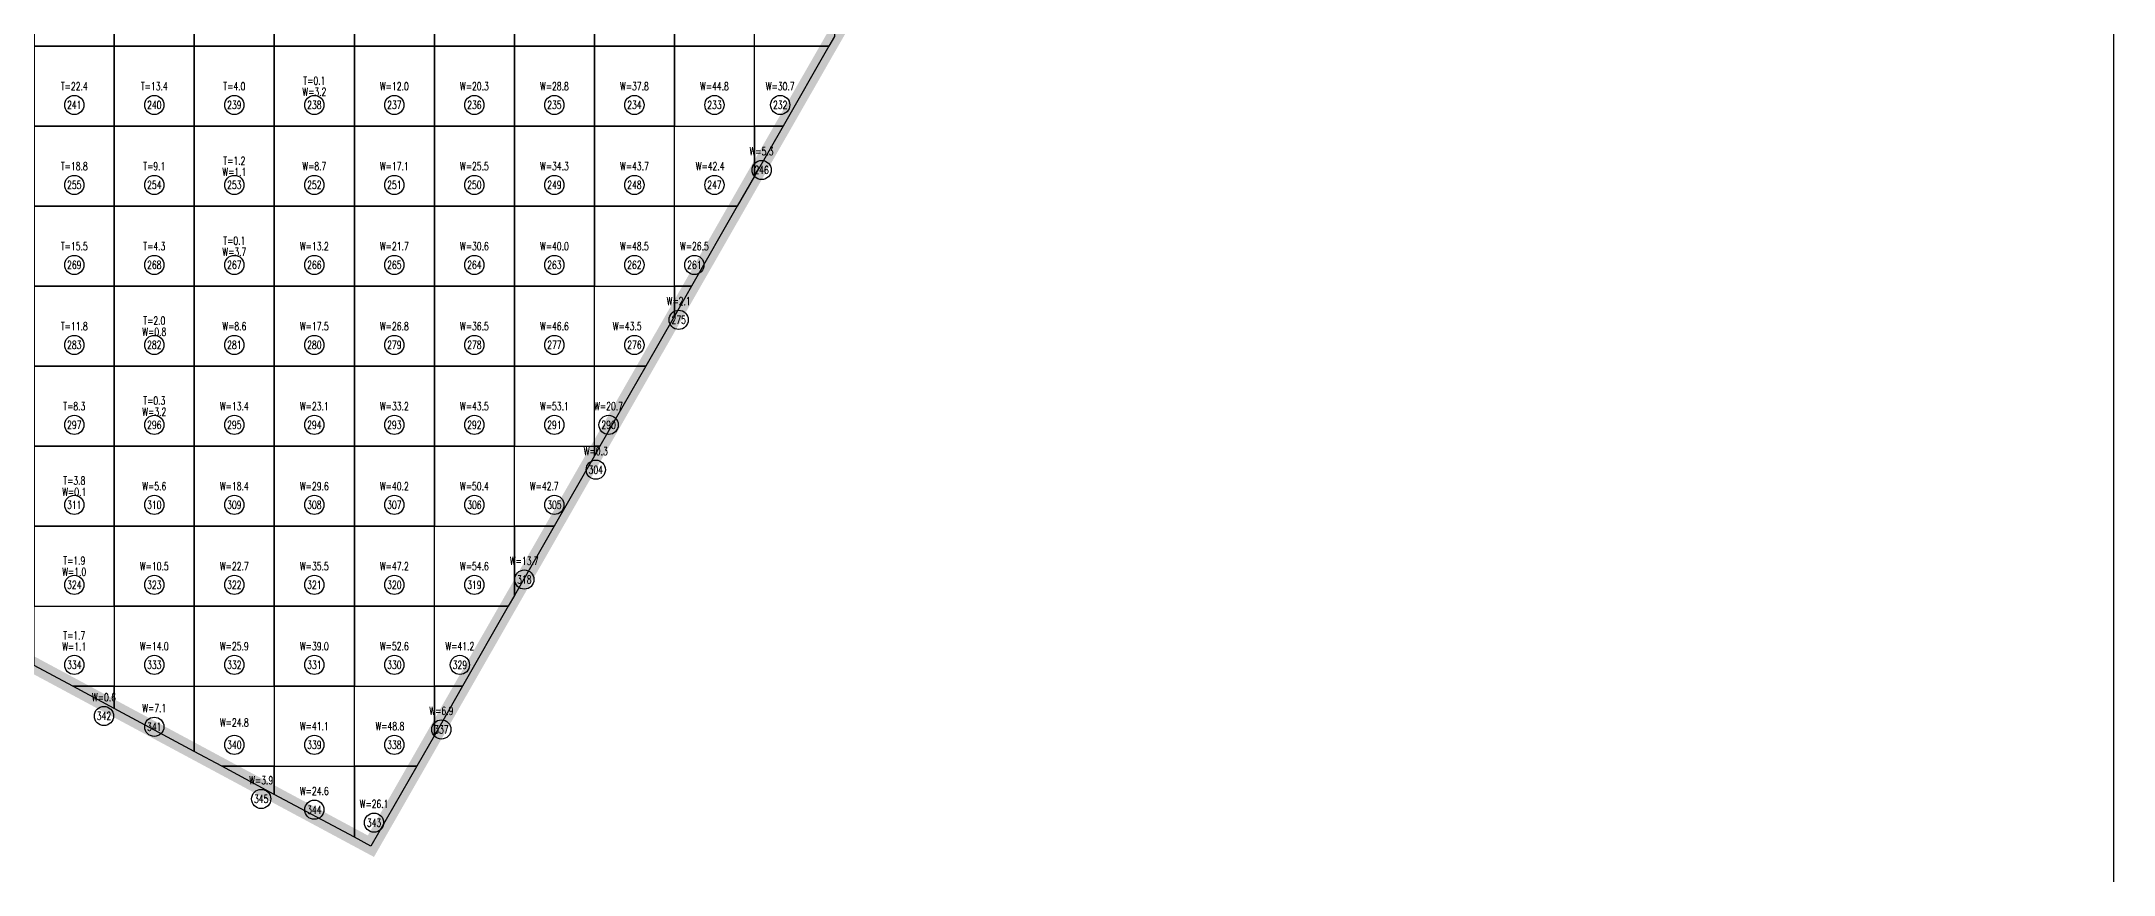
# Model space of a CAD drawing. Extents: x 4283 to 40403, y 1134 to 1764.
# Drawn here: x 27510 to 27596.3, y 1573.1 to 1607.8 of the extents above; entities that cross this region are included whole.
import ezdxf
from ezdxf.enums import TextEntityAlignment as Align

# ---------------------------------------------------------------- set-up
doc = ezdxf.new("R2010")
doc.units = 0
for name, color, linetype in [('tdz_1-3方格网', 2, 'Continuous'), ('tdz_1-3方格网计算', 7, 'Continuous'), ('tdz_土方计算图', 7, 'Continuous'), ('tdz_格田', 6, 'Continuous')]:
    doc.layers.add(name, color=color, linetype=linetype)
doc.styles.add('GLandNum', font='txt_____.ttf', dxfattribs={"width": 0.7, "height": 0.5})

msp = doc.modelspace()

# ---------------------------------------------------------------- linework, layer by layer
at = {"layer": 'tdz_1-3方格网', "linetype": 'Continuous'}
for points in [[(27509.673, 1610.939, 2279.951), (27509.673, 1607.606, 2280.041), (27513.007, 1607.606, 2279.81), (27513.007, 1610.939, 2279.705)], [(27513.007, 1610.939, 2279.705), (27513.007, 1607.606, 2279.81), (27516.34, 1607.606, 2279.563), (27516.34, 1610.939, 2279.458)], [(27516.34, 1610.939, 2279.458), (27516.34, 1607.606, 2279.563), (27519.673, 1607.606, 2279.325), (27519.673, 1610.939, 2279.205)], [(27519.673, 1610.939, 2279.205), (27519.673, 1607.606, 2279.325), (27523.007, 1607.606, 2279.065), (27523.007, 1610.939, 2278.945)], [(27523.007, 1610.939, 2278.945), (27523.007, 1607.606, 2279.065), (27526.34, 1607.606, 2278.811), (27526.34, 1610.939, 2278.685)], [(27526.34, 1610.939, 2278.685), (27526.34, 1607.606, 2278.811), (27529.673, 1607.606, 2278.557), (27529.673, 1610.939, 2278.433)], [(27529.673, 1610.939, 2278.433), (27529.673, 1607.606, 2278.557), (27533.007, 1607.606, 2278.315), (27533.007, 1610.939, 2278.181)], [(27533.007, 1610.939, 2278.181), (27533.007, 1607.606, 2278.315), (27536.34, 1607.606, 2278.083), (27536.34, 1610.939, 2277.943)], [(27536.34, 1610.939, 2277.943), (27536.34, 1607.606, 2278.083), (27539.673, 1607.606, 2277.851), (27539.673, 1610.939, 2277.72)], [(27542.775, 1607.606, 2277.261), (27539.673, 1607.606, 2277.851), (27539.673, 1610.939, 2277.72), (27543.007, 1610.939, 2277.202), (27543.007, 1608.011, 2277.219)], [(27509.673, 1607.606, 2280.041), (27509.673, 1604.273, 2280.13), (27513.007, 1604.273, 2279.915), (27513.007, 1607.606, 2279.81)], [(27513.007, 1607.606, 2279.81), (27513.007, 1604.273, 2279.915), (27516.34, 1604.273, 2279.669), (27516.34, 1607.606, 2279.563)], [(27516.34, 1607.606, 2279.563), (27516.34, 1604.273, 2279.669), (27519.673, 1604.273, 2279.434), (27519.673, 1607.606, 2279.325)], [(27519.673, 1607.606, 2279.325), (27519.673, 1604.273, 2279.434), (27523.007, 1604.273, 2279.187), (27523.007, 1607.606, 2279.065)], [(27523.007, 1607.606, 2279.065), (27523.007, 1604.273, 2279.187), (27526.34, 1604.273, 2278.931), (27526.34, 1607.606, 2278.811)], [(27526.34, 1607.606, 2278.811), (27526.34, 1604.273, 2278.931), (27529.673, 1604.273, 2278.683), (27529.673, 1607.606, 2278.557)], [(27529.673, 1607.606, 2278.557), (27529.673, 1604.273, 2278.683), (27533.007, 1604.273, 2278.451), (27533.007, 1607.606, 2278.315)], [(27533.007, 1607.606, 2278.315), (27533.007, 1604.273, 2278.451), (27536.34, 1604.273, 2278.218), (27536.34, 1607.606, 2278.083)], [(27536.34, 1607.606, 2278.083), (27536.34, 1604.273, 2278.218), (27539.673, 1604.273, 2277.771), (27539.673, 1607.606, 2277.851)], [(27539.673, 1607.606, 2277.851), (27542.775, 1607.606, 2277.261), (27540.867, 1604.273, 2277.611), (27539.673, 1604.273, 2277.771)], [(27509.673, 1604.273, 2280.13), (27509.673, 1600.939, 2280.175), (27513.007, 1600.939, 2279.985), (27513.007, 1604.273, 2279.915)], [(27513.007, 1604.273, 2279.915), (27513.007, 1600.939, 2279.985), (27516.34, 1600.939, 2279.773), (27516.34, 1604.273, 2279.669)], [(27516.34, 1604.273, 2279.669), (27516.34, 1600.939, 2279.773), (27519.673, 1600.939, 2279.544), (27519.673, 1604.273, 2279.434)], [(27519.673, 1604.273, 2279.434), (27519.673, 1600.939, 2279.544), (27523.007, 1600.939, 2279.295), (27523.007, 1604.273, 2279.187)], [(27523.007, 1604.273, 2279.187), (27523.007, 1600.939, 2279.295), (27526.34, 1600.939, 2279.046), (27526.34, 1604.273, 2278.931)], [(27526.34, 1604.273, 2278.931), (27526.34, 1600.939, 2279.046), (27529.673, 1600.939, 2278.81), (27529.673, 1604.273, 2278.683)], [(27529.673, 1604.273, 2278.683), (27529.673, 1600.939, 2278.81), (27533.007, 1600.939, 2278.576), (27533.007, 1604.273, 2278.451)], [(27533.007, 1604.273, 2278.451), (27533.007, 1600.939, 2278.576), (27536.34, 1600.939, 2278.381), (27536.34, 1604.273, 2278.218)], [(27538.959, 1600.939, 2277.96), (27536.34, 1600.939, 2278.381), (27536.34, 1604.273, 2278.218), (27539.673, 1604.273, 2277.771), (27539.673, 1602.187, 2277.829)], [(27539.673, 1604.273, 2277.771), (27540.867, 1604.273, 2277.611), (27539.673, 1602.187, 2277.829)], [(27509.673, 1600.939, 2280.175), (27509.673, 1597.606, 2280.253), (27513.007, 1597.606, 2280.069), (27513.007, 1600.939, 2279.985)], [(27513.007, 1600.939, 2279.985), (27513.007, 1597.606, 2280.069), (27516.34, 1597.606, 2279.865), (27516.34, 1600.939, 2279.773)], [(27516.34, 1600.939, 2279.773), (27516.34, 1597.606, 2279.865), (27519.673, 1597.606, 2279.635), (27519.673, 1600.939, 2279.544)], [(27519.673, 1600.939, 2279.544), (27519.673, 1597.606, 2279.635), (27523.007, 1597.606, 2279.393), (27523.007, 1600.939, 2279.295)], [(27523.007, 1600.939, 2279.295), (27523.007, 1597.606, 2279.393), (27526.34, 1597.606, 2279.151), (27526.34, 1600.939, 2279.046)], [(27526.34, 1600.939, 2279.046), (27526.34, 1597.606, 2279.151), (27529.673, 1597.606, 2278.931), (27529.673, 1600.939, 2278.81)], [(27529.673, 1600.939, 2278.81), (27529.673, 1597.606, 2278.931), (27533.007, 1597.606, 2278.734), (27533.007, 1600.939, 2278.576)], [(27533.007, 1600.939, 2278.576), (27533.007, 1597.606, 2278.734), (27536.34, 1597.606, 2278.375), (27536.34, 1600.939, 2278.381)], [(27536.34, 1600.939, 2278.381), (27538.959, 1600.939, 2277.96), (27537.051, 1597.606, 2278.309), (27536.34, 1597.606, 2278.375)], [(27509.673, 1597.606, 2280.253), (27509.673, 1594.273, 2280.332), (27513.007, 1594.273, 2280.147), (27513.007, 1597.606, 2280.069)], [(27513.007, 1597.606, 2280.069), (27513.007, 1594.273, 2280.147), (27516.34, 1594.273, 2279.968), (27516.34, 1597.606, 2279.865)], [(27516.34, 1597.606, 2279.865), (27516.34, 1594.273, 2279.968), (27519.673, 1594.273, 2279.731), (27519.673, 1597.606, 2279.635)], [(27519.673, 1597.606, 2279.635), (27519.673, 1594.273, 2279.731), (27523.007, 1594.273, 2279.499), (27523.007, 1597.606, 2279.393)], [(27523.007, 1597.606, 2279.393), (27523.007, 1594.273, 2279.499), (27526.34, 1594.273, 2279.307), (27526.34, 1597.606, 2279.151)], [(27526.34, 1597.606, 2279.151), (27526.34, 1594.273, 2279.307), (27529.673, 1594.273, 2279.107), (27529.673, 1597.606, 2278.931)], [(27529.673, 1597.606, 2278.931), (27529.673, 1594.273, 2279.107), (27533.007, 1594.273, 2278.907), (27533.007, 1597.606, 2278.734)], [(27535.143, 1594.273, 2278.659), (27533.007, 1594.273, 2278.907), (27533.007, 1597.606, 2278.734), (27536.34, 1597.606, 2278.375), (27536.34, 1596.363, 2278.44)], [(27536.34, 1597.606, 2278.375), (27537.051, 1597.606, 2278.309), (27536.34, 1596.363, 2278.44)], [(27509.673, 1594.273, 2280.332), (27509.673, 1590.939, 2280.4), (27513.007, 1590.939, 2280.232), (27513.007, 1594.273, 2280.147)], [(27513.007, 1594.273, 2280.147), (27513.007, 1590.939, 2280.232), (27516.34, 1590.939, 2280.065), (27516.34, 1594.273, 2279.968)], [(27516.34, 1594.273, 2279.968), (27516.34, 1590.939, 2280.065), (27519.673, 1590.939, 2279.874), (27519.673, 1594.273, 2279.731)], [(27519.673, 1594.273, 2279.731), (27519.673, 1590.939, 2279.874), (27523.007, 1590.939, 2279.677), (27523.007, 1594.273, 2279.499)], [(27523.007, 1594.273, 2279.499), (27523.007, 1590.939, 2279.677), (27526.34, 1590.939, 2279.478), (27526.34, 1594.273, 2279.307)], [(27526.34, 1594.273, 2279.307), (27526.34, 1590.939, 2279.478), (27529.673, 1590.939, 2279.275), (27529.673, 1594.273, 2279.107)], [(27529.673, 1594.273, 2279.107), (27529.673, 1590.939, 2279.275), (27533.007, 1590.939, 2279.019), (27533.007, 1594.273, 2278.907)], [(27533.007, 1594.273, 2278.907), (27535.143, 1594.273, 2278.659), (27533.235, 1590.939, 2279.009), (27533.007, 1590.939, 2279.019)], [(27509.673, 1590.939, 2280.4), (27509.673, 1587.606, 2280.483), (27513.007, 1587.606, 2280.314), (27513.007, 1590.939, 2280.232)], [(27513.007, 1590.939, 2280.232), (27513.007, 1587.606, 2280.314), (27516.34, 1587.606, 2280.145), (27516.34, 1590.939, 2280.065)], [(27516.34, 1590.939, 2280.065), (27516.34, 1587.606, 2280.145), (27519.673, 1587.606, 2280.012), (27519.673, 1590.939, 2279.874)], [(27519.673, 1590.939, 2279.874), (27519.673, 1587.606, 2280.012), (27523.007, 1587.606, 2279.839), (27523.007, 1590.939, 2279.677)], [(27523.007, 1590.939, 2279.677), (27523.007, 1587.606, 2279.839), (27526.34, 1587.606, 2279.64), (27526.34, 1590.939, 2279.478)], [(27526.34, 1590.939, 2279.478), (27526.34, 1587.606, 2279.64), (27529.673, 1587.606, 2279.44), (27529.673, 1590.939, 2279.275)], [(27531.328, 1587.606, 2279.358), (27529.673, 1587.606, 2279.44), (27529.673, 1590.939, 2279.275), (27533.007, 1590.939, 2279.019), (27533.007, 1590.539, 2279.051)], [(27533.007, 1590.939, 2279.019), (27533.235, 1590.939, 2279.009), (27533.007, 1590.539, 2279.051)], [(27509.673, 1587.606, 2280.483), (27509.673, 1584.273, 2280.567), (27513.007, 1584.273, 2280.393), (27513.007, 1587.606, 2280.314)], [(27513.007, 1587.606, 2280.314), (27513.007, 1584.273, 2280.393), (27516.34, 1584.273, 2280.219), (27516.34, 1587.606, 2280.145)], [(27516.34, 1587.606, 2280.145), (27516.34, 1584.273, 2280.219), (27519.673, 1584.273, 2280.103), (27519.673, 1587.606, 2280.012)], [(27519.673, 1587.606, 2280.012), (27519.673, 1584.273, 2280.103), (27523.007, 1584.273, 2279.999), (27523.007, 1587.606, 2279.839)], [(27523.007, 1587.606, 2279.839), (27523.007, 1584.273, 2279.999), (27526.34, 1584.273, 2279.833), (27526.34, 1587.606, 2279.64)], [(27529.42, 1584.273, 2279.679), (27526.34, 1584.273, 2279.833), (27526.34, 1587.606, 2279.64), (27529.673, 1587.606, 2279.44), (27529.673, 1584.715, 2279.636)], [(27529.673, 1587.606, 2279.44), (27531.328, 1587.606, 2279.358), (27529.673, 1584.715, 2279.636)], [(27509.673, 1581.805, 2280.615), (27509.673, 1584.273, 2280.567), (27513.007, 1584.273, 2280.393), (27513.007, 1580.939, 2280.472), (27511.285, 1580.939, 2280.552)], [(27513.007, 1584.273, 2280.393), (27513.007, 1580.939, 2280.472), (27516.34, 1580.939, 2280.296), (27516.34, 1584.273, 2280.219)], [(27516.34, 1584.273, 2280.219), (27516.34, 1580.939, 2280.296), (27519.673, 1580.939, 2280.131), (27519.673, 1584.273, 2280.103)], [(27519.673, 1584.273, 2280.103), (27519.673, 1580.939, 2280.131), (27523.007, 1580.939, 2280.027), (27523.007, 1584.273, 2279.999)], [(27523.007, 1584.273, 2279.999), (27523.007, 1580.939, 2280.027), (27526.34, 1580.939, 2279.952), (27526.34, 1584.273, 2279.833)], [(27526.34, 1584.273, 2279.833), (27529.42, 1584.273, 2279.679), (27527.512, 1580.939, 2279.927), (27526.34, 1580.939, 2279.952)], [(27511.285, 1580.939, 2280.552), (27513.007, 1580.939, 2280.472), (27513.007, 1580.014, 2280.484)], [(27513.007, 1580.014, 2280.484), (27513.007, 1580.939, 2280.472), (27516.34, 1580.939, 2280.296), (27516.34, 1578.224, 2280.353)], [(27516.34, 1578.224, 2280.353), (27516.34, 1580.939, 2280.296), (27519.673, 1580.939, 2280.131), (27519.673, 1577.606, 2280.198), (27517.491, 1577.606, 2280.307)], [(27519.673, 1580.939, 2280.131), (27519.673, 1577.606, 2280.198), (27523.007, 1577.606, 2280.056), (27523.007, 1580.939, 2280.027)], [(27525.604, 1577.606, 2279.995), (27523.007, 1577.606, 2280.056), (27523.007, 1580.939, 2280.027), (27526.34, 1580.939, 2279.952), (27526.34, 1578.891, 2279.969)], [(27526.34, 1580.939, 2279.952), (27527.512, 1580.939, 2279.927), (27526.34, 1578.891, 2279.969)], [(27517.491, 1577.606, 2280.307), (27519.673, 1577.606, 2280.198), (27519.673, 1576.434, 2280.221)], [(27519.673, 1576.434, 2280.221), (27519.673, 1577.606, 2280.198), (27523.007, 1577.606, 2280.056), (27523.007, 1574.643, 2280.09)], [(27523.007, 1577.606, 2280.056), (27525.604, 1577.606, 2279.995), (27523.696, 1574.273, 2280.063), (27523.007, 1574.643, 2280.09)]]:
    msp.add_polyline3d(points, close=True, dxfattribs=at)
at = {"layer": 'tdz_1-3方格网计算', "color": 7}
for centre in [(27511.34, 1605.161), (27514.673, 1605.161), (27518.007, 1605.161), (27521.34, 1605.161), (27524.673, 1605.161), (27528.007, 1605.161), (27531.34, 1605.161), (27534.673, 1605.161), (27538.007, 1605.161), (27540.747, 1605.161), (27511.34, 1601.828), (27514.673, 1601.828), (27518.007, 1601.828), (27521.34, 1601.828), (27524.673, 1601.828), (27528.007, 1601.828), (27531.34, 1601.828), (27534.673, 1601.828), (27538.007, 1601.828), (27539.972, 1602.452), (27511.34, 1598.495), (27514.673, 1598.495), (27518.007, 1598.495), (27521.34, 1598.495), (27524.673, 1598.495), (27528.007, 1598.495), (27531.34, 1598.495), (27534.673, 1598.495), (27537.172, 1598.495), (27536.518, 1596.207), (27511.34, 1595.161), (27514.673, 1595.161), (27518.007, 1595.161), (27521.34, 1595.161), (27524.673, 1595.161), (27528.007, 1595.161), (27531.34, 1595.161), (27534.673, 1595.161), (27511.34, 1591.828), (27514.673, 1591.828), (27518.007, 1591.828), (27521.34, 1591.828), (27524.673, 1591.828), (27528.007, 1591.828), (27531.34, 1591.828), (27533.598, 1591.828), (27533.064, 1589.961), (27511.34, 1588.495), (27514.673, 1588.495), (27518.007, 1588.495), (27521.34, 1588.495), (27524.673, 1588.495), (27528.007, 1588.495), (27531.34, 1588.495), (27530.087, 1585.383), (27511.34, 1585.161), (27514.673, 1585.161), (27518.007, 1585.161), (27521.34, 1585.161), (27524.673, 1585.161), (27528.007, 1585.161), (27511.34, 1581.828), (27514.673, 1581.828), (27518.007, 1581.828), (27521.34, 1581.828), (27524.673, 1581.828), (27527.403, 1581.828), (27512.576, 1579.699), (27514.673, 1579.251), (27518.007, 1578.495), (27521.34, 1578.495), (27524.673, 1578.495), (27526.633, 1579.137), (27519.128, 1576.242), (27521.34, 1575.794), (27523.828, 1575.254)]:
    msp.add_circle(centre, 0.4, dxfattribs=at)
at = {"layer": 'tdz_土方计算图', "linetype": 'Continuous'}
msp.add_lwpolyline([(27596.29, 1672.357), (27596.29, 1512.357)], dxfattribs=at)
at = {"layer": 'tdz_格田', "linetype": 'Continuous', "const_width": 0.667}
msp.add_lwpolyline([(27523.696, 1574.273), (27489.673, 1592.548), (27546.185, 1670.442), (27548.386, 1670.423), (27572.907, 1660.253), (27523.696, 1574.273)], close=True, dxfattribs=at)

# ---------------------------------------------------------------- texts
at = {"layer": 'tdz_1-3方格网计算', "color": 2, "style": 'GLandNum', "width": 0.7}
for s, p in [('T=22.4', (27511.34, 1605.939)), ('T=13.4', (27514.673, 1605.939)), ('T=4.0', (27518.007, 1605.939)), ('T=0.1', (27521.34, 1606.173)), ('T=1.2', (27518.007, 1602.839)), ('T=18.8', (27511.34, 1602.606)), ('T=9.1', (27514.673, 1602.606)), ('T=0.1', (27518.007, 1599.506)), ('T=15.5', (27511.34, 1599.273)), ('T=4.3', (27514.673, 1599.273)), ('T=11.8', (27511.34, 1595.939)), ('T=2.0', (27514.673, 1596.173)), ('T=8.3', (27511.34, 1592.606)), ('T=0.3', (27514.673, 1592.839)), ('T=3.8', (27511.34, 1589.506)), ('T=1.9', (27511.34, 1586.173)), ('T=1.7', (27511.34, 1583.056))]:
    msp.add_text(s, height=0.3333, dxfattribs=at).set_placement(p, align=Align.MIDDLE_CENTER)
at = {"layer": 'tdz_1-3方格网计算', "color": 173, "style": 'GLandNum', "width": 0.7}
for s, p in [('W=3.2', (27521.34, 1605.706)), ('W=12.0', (27524.673, 1605.939)), ('W=20.3', (27528.007, 1605.939)), ('W=28.8', (27531.34, 1605.939)), ('W=37.8', (27534.673, 1605.939)), ('W=44.8', (27538.007, 1605.939)), ('W=30.7', (27540.747, 1605.939)), ('W=5.3', (27539.972, 1603.23)), ('W=1.1', (27518.007, 1602.373)), ('W=8.7', (27521.34, 1602.606)), ('W=17.1', (27524.673, 1602.606)), ('W=25.5', (27528.007, 1602.606)), ('W=34.3', (27531.34, 1602.606)), ('W=43.7', (27534.673, 1602.606)), ('W=42.4', (27537.828, 1602.606)), ('W=3.7', (27518.007, 1599.039)), ('W=13.2', (27521.34, 1599.273)), ('W=21.7', (27524.673, 1599.273)), ('W=30.6', (27528.007, 1599.273)), ('W=40.0', (27531.34, 1599.273)), ('W=48.5', (27534.673, 1599.273)), ('W=26.5', (27537.172, 1599.273)), ('W=2.1', (27536.518, 1596.985)), ('W=8.6', (27518.007, 1595.939)), ('W=17.5', (27521.34, 1595.939)), ('W=26.8', (27524.673, 1595.939)), ('W=36.5', (27528.007, 1595.939)), ('W=46.6', (27531.34, 1595.939)), ('W=43.5', (27534.374, 1595.939)), ('W=0.8', (27514.673, 1595.706)), ('W=13.4', (27518.007, 1592.606)), ('W=23.1', (27521.34, 1592.606)), ('W=33.2', (27524.673, 1592.606)), ('W=43.5', (27528.007, 1592.606)), ('W=53.1', (27531.34, 1592.606)), ('W=20.7', (27533.598, 1592.606)), ('W=3.2', (27514.673, 1592.373)), ('W=0.3', (27533.064, 1590.739)), ('W=0.1', (27511.34, 1589.039)), ('W=5.6', (27514.673, 1589.273)), ('W=18.4', (27518.007, 1589.273)), ('W=29.6', (27521.34, 1589.273)), ('W=40.2', (27524.673, 1589.273)), ('W=50.4', (27528.007, 1589.273)), ('W=42.7', (27530.92, 1589.273)), ('W=1.0', (27511.34, 1585.706)), ('W=10.5', (27514.673, 1585.939)), ('W=22.7', (27518.007, 1585.939)), ('W=35.5', (27521.34, 1585.939)), ('W=47.2', (27524.673, 1585.939)), ('W=54.6', (27528.007, 1585.939)), ('W=13.7', (27530.087, 1586.161)), ('W=1.1', (27511.34, 1582.589)), ('W=14.0', (27514.673, 1582.606)), ('W=25.9', (27518.007, 1582.606)), ('W=39.0', (27521.34, 1582.606)), ('W=52.6', (27524.673, 1582.606)), ('W=41.2', (27527.403, 1582.606)), ('W=0.6', (27512.576, 1580.477)), ('W=7.1', (27514.673, 1580.029)), ('W=6.9', (27526.633, 1579.915)), ('W=24.8', (27518.007, 1579.427)), ('W=41.1', (27521.34, 1579.273)), ('W=48.8', (27524.489, 1579.273)), ('W=3.9', (27519.128, 1577.02)), ('W=24.6', (27521.34, 1576.572)), ('W=26.1', (27523.828, 1576.032))]:
    msp.add_text(s, height=0.3333, dxfattribs=at).set_placement(p, align=Align.MIDDLE_CENTER)
at = {"layer": 'tdz_1-3方格网计算', "color": 7, "style": 'GLandNum', "width": 0.7}
for s, p in [('241', (27511.34, 1605.161)), ('240', (27514.673, 1605.161)), ('239', (27518.007, 1605.161)), ('238', (27521.34, 1605.161)), ('237', (27524.673, 1605.161)), ('236', (27528.007, 1605.161)), ('235', (27531.34, 1605.161)), ('234', (27534.673, 1605.161)), ('233', (27538.007, 1605.161)), ('232', (27540.747, 1605.161)), ('246', (27539.972, 1602.452)), ('255', (27511.34, 1601.828)), ('254', (27514.673, 1601.828)), ('253', (27518.007, 1601.828)), ('252', (27521.34, 1601.828)), ('251', (27524.673, 1601.828)), ('250', (27528.007, 1601.828)), ('249', (27531.34, 1601.828)), ('248', (27534.673, 1601.828)), ('247', (27538.007, 1601.828)), ('269', (27511.34, 1598.495)), ('268', (27514.673, 1598.495)), ('267', (27518.007, 1598.495)), ('266', (27521.34, 1598.495)), ('265', (27524.673, 1598.495)), ('264', (27528.007, 1598.495)), ('263', (27531.34, 1598.495)), ('262', (27534.673, 1598.495)), ('261', (27537.172, 1598.495)), ('275', (27536.518, 1596.207)), ('283', (27511.34, 1595.161)), ('282', (27514.673, 1595.161)), ('281', (27518.007, 1595.161)), ('280', (27521.34, 1595.161)), ('279', (27524.673, 1595.161)), ('278', (27528.007, 1595.161)), ('277', (27531.34, 1595.161)), ('276', (27534.673, 1595.161)), ('297', (27511.34, 1591.828)), ('296', (27514.673, 1591.828)), ('295', (27518.007, 1591.828)), ('294', (27521.34, 1591.828)), ('293', (27524.673, 1591.828)), ('292', (27528.007, 1591.828)), ('291', (27531.34, 1591.828)), ('290', (27533.598, 1591.828)), ('304', (27533.064, 1589.961)), ('311', (27511.34, 1588.495)), ('310', (27514.673, 1588.495)), ('309', (27518.007, 1588.495)), ('308', (27521.34, 1588.495)), ('307', (27524.673, 1588.495)), ('306', (27528.007, 1588.495)), ('305', (27531.34, 1588.495)), ('324', (27511.34, 1585.161)), ('323', (27514.673, 1585.161)), ('322', (27518.007, 1585.161)), ('321', (27521.34, 1585.161)), ('320', (27524.673, 1585.161)), ('319', (27528.007, 1585.161)), ('318', (27530.087, 1585.383)), ('334', (27511.34, 1581.828)), ('333', (27514.673, 1581.828)), ('332', (27518.007, 1581.828)), ('331', (27521.34, 1581.828)), ('330', (27524.673, 1581.828)), ('329', (27527.403, 1581.828)), ('342', (27512.576, 1579.699)), ('341', (27514.673, 1579.251)), ('337', (27526.633, 1579.137)), ('340', (27518.007, 1578.495)), ('339', (27521.34, 1578.495)), ('338', (27524.673, 1578.495)), ('345', (27519.128, 1576.242)), ('344', (27521.34, 1575.794)), ('343', (27523.828, 1575.254))]:
    msp.add_text(s, height=0.3333, dxfattribs=at).set_placement(p, align=Align.MIDDLE_CENTER)

doc.saveas('drawing.dxf')
